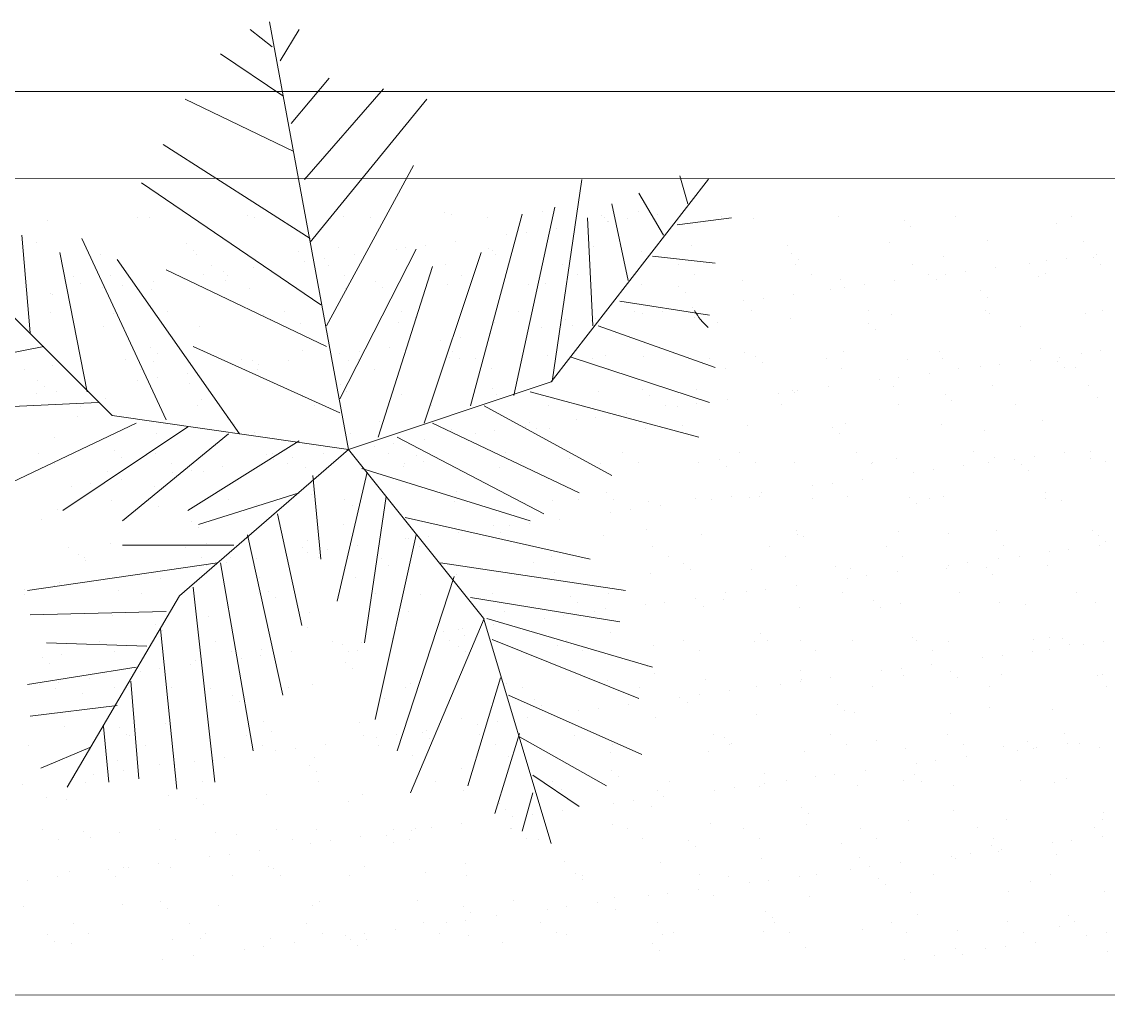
# Model space of a CAD drawing. Header units: millimetres. Extents: x 930 to 6336, y 2219 to 4338.
# Drawn here: x 5068.8 to 5155.7, y 3519.1 to 3597 of the extents above; entities that cross this region are included whole.
import ezdxf

# ---------------------------------------------------------------- set-up
doc = ezdxf.new("R2010")
doc.units = ezdxf.units.MM
doc.layers.add('piante', color=102, linetype='Continuous', lineweight=18)
doc.layers.add('serramenti e scale', color=4, linetype='Continuous', lineweight=18)

msp = doc.modelspace()

# ---------------------------------------------------------------- linework, layer by layer
at = {"layer": 'piante'}
for p, q in [((5094.918, 3562.751), (5088.618, 3596.951)), ((5094.918, 3562.751), (5088.618, 3596.951)), ((5088.807, 3594.935), (5087.068, 3596.328)), ((5089.459, 3593.82), (5090.981, 3596.328)), ((5089.676, 3591.034), (5084.677, 3594.377)), ((5090.328, 3588.805), (5093.372, 3592.427)), ((5091.415, 3584.346), (5097.719, 3591.591)), ((5091.415, 3584.346), (5097.719, 3591.591)), ((5090.546, 3586.575), (5081.852, 3590.755)), ((5091.85, 3579.33), (5101.196, 3590.755)), ((5091.85, 3579.33), (5101.196, 3590.755)), ((5091.85, 3579.609), (5080.113, 3587.132)), ((5091.85, 3579.609), (5080.113, 3587.132)), ((5093.154, 3572.642), (5100.11, 3585.461)), ((5093.154, 3572.642), (5100.11, 3585.461)), ((5092.719, 3574.315), (5078.374, 3584.067)), ((5092.719, 3574.315), (5078.374, 3584.067)), ((5111.118, 3568.151), (5123.718, 3584.351)), ((5111.118, 3568.151), (5123.718, 3584.351)), ((5111.195, 3568.184), (5113.586, 3584.346)), ((5111.195, 3568.184), (5113.586, 3584.346)), ((5121.41, 3584.624), (5122.062, 3582.395)), ((5121.41, 3584.624), (5122.062, 3582.395)), ((5118.15, 3583.231), (5120.106, 3579.887)), ((5118.15, 3583.231), (5120.106, 3579.887)), ((5115.976, 3582.395), (5117.28, 3576.265)), ((5115.976, 3582.395), (5117.28, 3576.265)), ((5078.981, 3581.33), (5078.981, 3581.33)), ((5086.834, 3581.43), (5086.834, 3581.43)), ((5087.368, 3581.275), (5087.368, 3581.275)), ((5091.523, 3581.308), (5091.523, 3581.308)), ((5094.508, 3581.393), (5094.508, 3581.393)), ((5096.711, 3581.292), (5096.711, 3581.292)), ((5102.611, 3581.685), (5102.611, 3581.685)), ((5103.151, 3581.549), (5103.151, 3581.549)), ((5104.674, 3566.234), (5108.804, 3581.56)), ((5104.674, 3566.234), (5108.804, 3581.56)), ((5106.053, 3581.309), (5106.053, 3581.309)), ((5108.151, 3567.07), (5111.412, 3582.117)), ((5108.151, 3567.07), (5111.412, 3582.117)), ((5110.464, 3581.785), (5110.464, 3581.785)), ((5114.02, 3581.281), (5114.455, 3572.642)), ((5114.02, 3581.281), (5114.455, 3572.642)), ((5115.155, 3581.446), (5115.155, 3581.446)), ((5115.395, 3581.326), (5115.395, 3581.326)), ((5118.138, 3581.748), (5118.138, 3581.748)), ((5119.666, 3581.518), (5119.666, 3581.518)), ((5121.193, 3580.723), (5125.54, 3581.281)), ((5121.193, 3580.723), (5125.54, 3581.281)), ((5124.738, 3581.343), (5124.738, 3581.343)), ((5134.08, 3581.36), (5134.08, 3581.36)), ((5143.423, 3581.377), (5143.423, 3581.377)), ((5152.765, 3581.394), (5152.765, 3581.394)), ((5070.879, 3581.038), (5070.879, 3581.038)), ((5078.026, 3581.258), (5078.026, 3581.258)), ((5111.591, 3580.455), (5111.591, 3580.455)), ((5115.666, 3580.991), (5115.666, 3580.991)), ((5115.708, 3580.939), (5115.708, 3580.939)), ((5117.227, 3581.197), (5117.227, 3581.197)), ((5127.337, 3581.181), (5127.337, 3581.181)), ((5139.341, 3581.078), (5139.341, 3581.078)), ((5139.894, 3580.571), (5139.894, 3580.571)), ((5151.522, 3580.812), (5151.522, 3580.812)), ((5068.811, 3579.887), (5069.462, 3572.086)), ((5068.811, 3579.887), (5069.462, 3572.086)), ((5073.592, 3579.609), (5080.33, 3565.119)), ((5073.592, 3579.609), (5080.33, 3565.119)), ((5107.591, 3579.928), (5107.591, 3579.928)), ((5109.152, 3580.134), (5109.152, 3580.134)), ((5069.947, 3579.284), (5069.947, 3579.284)), ((5081.951, 3579.181), (5081.951, 3579.181)), ((5082.504, 3578.675), (5082.504, 3578.675)), ((5094.133, 3578.916), (5094.133, 3578.916)), ((5094.241, 3566.791), (5100.327, 3578.773)), ((5094.241, 3566.791), (5100.327, 3578.773)), ((5098.743, 3578.717), (5098.743, 3578.717)), ((5099.515, 3578.865), (5099.515, 3578.865)), ((5101.077, 3579.071), (5101.077, 3579.071)), ((5103.516, 3579.392), (5103.516, 3579.392)), ((5106.137, 3578.813), (5106.137, 3578.813)), ((5106.418, 3578.68), (5106.418, 3578.68)), ((5114.52, 3578.972), (5114.52, 3578.972)), ((5122.373, 3579.072), (5122.373, 3579.072)), ((5130.047, 3579.036), (5130.047, 3579.036)), ((5138.15, 3579.328), (5138.15, 3579.328)), ((5146.003, 3579.428), (5146.003, 3579.428)), ((5153.677, 3579.391), (5153.677, 3579.391)), ((5076.018, 3565.451), (5063.418, 3578.051)), ((5076.018, 3565.451), (5063.418, 3578.051)), ((5071.853, 3578.494), (5074.027, 3567.349)), ((5071.853, 3578.494), (5074.027, 3567.349)), ((5075.114, 3578.362), (5075.114, 3578.362)), ((5086.199, 3564.005), (5076.418, 3577.937)), ((5086.199, 3564.005), (5076.418, 3577.937)), ((5082.788, 3578.325), (5082.788, 3578.325)), ((5090.891, 3578.617), (5090.891, 3578.617)), ((5091.44, 3577.802), (5091.44, 3577.802)), ((5093.002, 3578.008), (5093.002, 3578.008)), ((5095.44, 3578.329), (5095.44, 3578.329)), ((5100.979, 3564.841), (5105.543, 3578.494)), ((5100.979, 3564.841), (5105.543, 3578.494)), ((5106.69, 3578.306), (5106.69, 3578.306)), ((5118.318, 3578.548), (5118.318, 3578.548)), ((5119.236, 3578.216), (5124.236, 3577.658)), ((5119.236, 3578.216), (5124.236, 3577.658)), ((5130.323, 3578.444), (5130.323, 3578.444)), ((5130.876, 3577.938), (5130.876, 3577.938)), ((5142.504, 3578.179), (5142.504, 3578.179)), ((5150.733, 3577.841), (5150.733, 3577.841)), ((5152.295, 3578.046), (5152.295, 3578.046)), ((5154.508, 3578.076), (5154.508, 3578.076)), ((5154.734, 3578.367), (5154.734, 3578.367)), ((5074.629, 3577.453), (5074.629, 3577.453)), ((5080.33, 3577.101), (5093.154, 3570.971)), ((5080.33, 3577.101), (5093.154, 3570.971)), ((5083.972, 3577.47), (5083.972, 3577.47)), ((5084.926, 3576.945), (5084.926, 3576.945)), ((5087.365, 3577.266), (5087.365, 3577.266)), ((5093.314, 3577.487), (5093.314, 3577.487)), ((5097.284, 3563.726), (5101.631, 3577.379)), ((5097.284, 3563.726), (5101.631, 3577.379)), ((5102.657, 3577.504), (5102.657, 3577.504)), ((5111.999, 3577.521), (5111.999, 3577.521)), ((5121.341, 3577.538), (5121.341, 3577.538)), ((5130.684, 3577.555), (5130.684, 3577.555)), ((5140.026, 3577.572), (5140.026, 3577.572)), ((5144.219, 3576.983), (5144.219, 3576.983)), ((5146.658, 3577.304), (5146.658, 3577.304)), ((5149.369, 3577.589), (5149.369, 3577.589)), ((5155.061, 3577.569), (5155.061, 3577.569)), ((5072.933, 3576.548), (5072.933, 3576.548)), ((5075.894, 3576.648), (5075.894, 3576.648)), ((5079.29, 3576.202), (5079.29, 3576.202)), ((5083.365, 3576.739), (5083.365, 3576.739)), ((5085.114, 3576.283), (5085.114, 3576.283)), ((5085.237, 3576.664), (5085.237, 3576.664)), ((5094.579, 3576.681), (5094.579, 3576.681)), ((5097.119, 3576.18), (5097.119, 3576.18)), ((5103.922, 3576.698), (5103.922, 3576.698)), ((5113.264, 3576.715), (5113.264, 3576.715)), ((5122.606, 3576.732), (5122.606, 3576.732)), ((5126.43, 3576.26), (5126.43, 3576.26)), ((5131.949, 3576.749), (5131.949, 3576.749)), ((5134.283, 3576.36), (5134.283, 3576.36)), ((5138.583, 3576.241), (5138.583, 3576.241)), ((5141.291, 3576.766), (5141.291, 3576.766)), ((5141.957, 3576.323), (5141.957, 3576.323)), ((5142.658, 3576.778), (5142.658, 3576.778)), ((5150.059, 3576.615), (5150.059, 3576.615)), ((5150.634, 3576.783), (5150.634, 3576.783)), ((5071.068, 3575.257), (5071.068, 3575.257)), ((5073.486, 3576.042), (5073.486, 3576.042)), ((5075.289, 3575.676), (5075.289, 3575.676)), ((5076.851, 3575.881), (5076.851, 3575.881)), ((5079.17, 3575.549), (5079.17, 3575.549)), ((5087.023, 3575.649), (5087.023, 3575.649)), ((5094.697, 3575.612), (5094.697, 3575.612)), ((5097.672, 3575.673), (5097.672, 3575.673)), ((5102.8, 3575.904), (5102.8, 3575.904)), ((5109.3, 3575.915), (5109.3, 3575.915)), ((5110.653, 3576.005), (5110.653, 3576.005)), ((5118.327, 3575.968), (5118.327, 3575.968)), ((5121.304, 3575.811), (5121.304, 3575.811)), ((5121.857, 3575.305), (5121.857, 3575.305)), ((5130.508, 3575.178), (5130.508, 3575.178)), ((5133.486, 3575.546), (5133.486, 3575.546)), ((5134.583, 3575.714), (5134.583, 3575.714)), ((5136.144, 3575.92), (5136.144, 3575.92)), ((5145.49, 3575.443), (5145.49, 3575.443)), ((5071.215, 3575.139), (5071.215, 3575.139)), ((5116.628, 3574.593), (5123.801, 3573.479)), ((5116.628, 3574.593), (5123.801, 3573.479)), ((5126.507, 3574.651), (5126.507, 3574.651)), ((5128.069, 3574.857), (5128.069, 3574.857)), ((5146.043, 3574.936), (5146.043, 3574.936)), ((5071.106, 3573.729), (5071.106, 3573.729)), ((5076.096, 3573.65), (5076.096, 3573.65)), ((5080.449, 3573.746), (5080.449, 3573.746)), ((5088.1, 3573.547), (5088.1, 3573.547)), ((5089.791, 3573.763), (5089.791, 3573.763)), ((5099.134, 3573.78), (5099.134, 3573.78)), ((5108.476, 3573.797), (5108.476, 3573.797)), ((5117.818, 3573.814), (5117.818, 3573.814)), ((5118.432, 3573.588), (5118.432, 3573.588)), ((5119.993, 3573.794), (5119.993, 3573.794)), ((5122.432, 3574.115), (5122.432, 3574.115)), ((5127.161, 3573.831), (5127.161, 3573.831)), ((5136.503, 3573.848), (5136.503, 3573.848)), ((5138.339, 3573.547), (5138.339, 3573.547)), ((5145.846, 3573.865), (5145.846, 3573.865)), ((5146.192, 3573.647), (5146.192, 3573.647)), ((5153.866, 3573.61), (5153.866, 3573.61)), ((5155.188, 3573.882), (5155.188, 3573.882)), ((5075.303, 3572.581), (5075.303, 3572.581)), ((5088.653, 3573.04), (5088.653, 3573.04)), ((5091.08, 3572.837), (5091.08, 3572.837)), ((5098.932, 3572.937), (5098.932, 3572.937)), ((5100.282, 3573.282), (5100.282, 3573.282)), ((5106.607, 3572.9), (5106.607, 3572.9)), ((5111.918, 3572.731), (5111.918, 3572.731)), ((5112.286, 3573.178), (5112.286, 3573.178)), ((5112.839, 3572.672), (5112.839, 3572.672)), ((5114.357, 3573.052), (5114.357, 3573.052)), ((5114.709, 3573.192), (5114.709, 3573.192)), ((5114.889, 3572.642), (5124.236, 3569.299)), ((5114.889, 3572.642), (5124.236, 3569.299)), ((5122.562, 3573.292), (5122.562, 3573.292)), ((5124.467, 3572.913), (5124.467, 3572.913)), ((5130.236, 3573.255), (5130.236, 3573.255)), ((5136.472, 3572.81), (5136.472, 3572.81)), ((5082.977, 3572.545), (5082.977, 3572.545)), ((5106.282, 3571.989), (5106.282, 3571.989)), ((5110.357, 3572.525), (5110.357, 3572.525)), ((5137.025, 3572.303), (5137.025, 3572.303)), ((5148.653, 3572.545), (5148.653, 3572.545)), ((5070.549, 3570.971), (5061.855, 3569.299)), ((5070.549, 3570.971), (5061.855, 3569.299)), ((5079.082, 3570.914), (5079.082, 3570.914)), ((5082.504, 3570.971), (5094.241, 3565.676)), ((5082.504, 3570.971), (5094.241, 3565.676)), ((5098.206, 3570.925), (5098.206, 3570.925)), ((5102.281, 3571.462), (5102.281, 3571.462)), ((5103.843, 3571.667), (5103.843, 3571.667)), ((5150.248, 3570.834), (5150.248, 3570.834)), ((5079.635, 3570.407), (5079.635, 3570.407)), ((5091.263, 3570.649), (5091.263, 3570.649)), ((5094.206, 3570.399), (5094.206, 3570.399)), ((5095.737, 3569.975), (5095.737, 3569.975)), ((5095.768, 3570.604), (5095.768, 3570.604)), ((5102.989, 3570.124), (5102.989, 3570.124)), ((5103.268, 3570.545), (5103.268, 3570.545)), ((5103.821, 3570.039), (5103.821, 3570.039)), ((5105.079, 3569.992), (5105.079, 3569.992)), ((5110.842, 3570.224), (5110.842, 3570.224)), ((5112.716, 3570.135), (5123.801, 3566.512)), ((5112.716, 3570.135), (5123.801, 3566.512)), ((5114.422, 3570.009), (5114.422, 3570.009)), ((5115.449, 3570.28), (5115.449, 3570.28)), ((5118.516, 3570.187), (5118.516, 3570.187)), ((5123.764, 3570.026), (5123.764, 3570.026)), ((5126.619, 3570.479), (5126.619, 3570.479)), ((5127.453, 3570.177), (5127.453, 3570.177)), ((5133.107, 3570.043), (5133.107, 3570.043)), ((5134.471, 3570.579), (5134.471, 3570.579)), ((5142.146, 3570.543), (5142.146, 3570.543)), ((5142.449, 3570.06), (5142.449, 3570.06)), ((5151.792, 3570.077), (5151.792, 3570.077)), ((5153.499, 3570.437), (5153.499, 3570.437)), ((5155.061, 3570.643), (5155.061, 3570.643)), ((5068.975, 3569.118), (5068.975, 3569.118)), ((5071.257, 3569.477), (5071.257, 3569.477)), ((5077.052, 3569.941), (5077.052, 3569.941)), ((5078.317, 3569.135), (5078.317, 3569.135)), ((5079.359, 3569.769), (5079.359, 3569.769)), ((5086.131, 3569.336), (5086.131, 3569.336)), ((5086.395, 3569.958), (5086.395, 3569.958)), ((5087.212, 3569.869), (5087.212, 3569.869)), ((5087.66, 3569.152), (5087.66, 3569.152)), ((5087.692, 3569.541), (5087.692, 3569.541)), ((5090.131, 3569.862), (5090.131, 3569.862)), ((5094.886, 3569.832), (5094.886, 3569.832)), ((5097.002, 3569.169), (5097.002, 3569.169)), ((5106.345, 3569.186), (5106.345, 3569.186)), ((5115.687, 3569.203), (5115.687, 3569.203)), ((5125.029, 3569.22), (5125.029, 3569.22)), ((5128.006, 3569.67), (5128.006, 3569.67)), ((5134.372, 3569.237), (5134.372, 3569.237)), ((5139.635, 3569.912), (5139.635, 3569.912)), ((5143.714, 3569.254), (5143.714, 3569.254)), ((5145.424, 3569.374), (5145.424, 3569.374)), ((5146.985, 3569.58), (5146.985, 3569.58)), ((5149.424, 3569.901), (5149.424, 3569.901)), ((5151.639, 3569.809), (5151.639, 3569.809)), ((5152.192, 3569.302), (5152.192, 3569.302)), ((5153.057, 3569.271), (5153.057, 3569.271)), ((5070.064, 3568.281), (5070.064, 3568.281)), ((5078.055, 3568.273), (5078.055, 3568.273)), ((5079.617, 3568.478), (5079.617, 3568.478)), ((5082.056, 3568.799), (5082.056, 3568.799)), ((5137.349, 3568.311), (5137.349, 3568.311)), ((5138.91, 3568.517), (5138.91, 3568.517)), ((5141.349, 3568.838), (5141.349, 3568.838)), ((5070.617, 3567.774), (5070.617, 3567.774)), ((5071.542, 3567.415), (5071.542, 3567.415)), ((5073.981, 3567.736), (5073.981, 3567.736)), ((5082.245, 3568.015), (5082.245, 3568.015)), ((5094.249, 3567.912), (5094.249, 3567.912)), ((5094.802, 3567.406), (5094.802, 3567.406)), ((5094.918, 3562.751), (5111.118, 3568.151)), ((5094.918, 3562.751), (5111.118, 3568.151)), ((5106.431, 3567.647), (5106.431, 3567.647)), ((5114.898, 3567.411), (5114.898, 3567.411)), ((5118.435, 3567.544), (5118.435, 3567.544)), ((5122.751, 3567.511), (5122.751, 3567.511)), ((5130.425, 3567.475), (5130.425, 3567.475)), ((5130.835, 3567.454), (5130.835, 3567.454)), ((5133.274, 3567.775), (5133.274, 3567.775)), ((5138.528, 3567.767), (5138.528, 3567.767)), ((5146.381, 3567.867), (5146.381, 3567.867)), ((5154.055, 3567.83), (5154.055, 3567.83)), ((5074.896, 3566.512), (5063.594, 3565.955)), ((5074.896, 3566.512), (5063.594, 3565.955)), ((5069.98, 3567.209), (5069.98, 3567.209)), ((5075.492, 3566.801), (5075.492, 3566.801)), ((5083.166, 3566.764), (5083.166, 3566.764)), ((5091.269, 3567.056), (5091.269, 3567.056)), ((5099.121, 3567.156), (5099.121, 3567.156)), ((5106.796, 3567.119), (5106.796, 3567.119)), ((5109.456, 3567.349), (5122.931, 3563.726)), ((5109.456, 3567.349), (5122.931, 3563.726)), ((5118.988, 3567.037), (5118.988, 3567.037)), ((5125.198, 3566.712), (5125.198, 3566.712)), ((5129.273, 3567.248), (5129.273, 3567.248)), ((5130.616, 3567.279), (5130.616, 3567.279)), ((5142.621, 3567.176), (5142.621, 3567.176)), ((5143.173, 3566.669), (5143.173, 3566.669)), ((5154.802, 3566.91), (5154.802, 3566.91)), ((5073.529, 3566.217), (5073.529, 3566.217)), ((5082.872, 3566.234), (5082.872, 3566.234)), ((5092.214, 3566.251), (5092.214, 3566.251)), ((5101.556, 3566.268), (5101.556, 3566.268)), ((5105.76, 3566.234), (5115.976, 3560.661)), ((5105.76, 3566.234), (5115.976, 3560.661)), ((5110.899, 3566.285), (5110.899, 3566.285)), ((5117.123, 3565.648), (5117.123, 3565.648)), ((5120.241, 3566.302), (5120.241, 3566.302)), ((5121.198, 3566.185), (5121.198, 3566.185)), ((5122.759, 3566.39), (5122.759, 3566.39)), ((5129.584, 3566.319), (5129.584, 3566.319)), ((5138.926, 3566.336), (5138.926, 3566.336)), ((5148.269, 3566.353), (5148.269, 3566.353)), ((5077.939, 3564.841), (5066.202, 3559.268)), ((5077.939, 3564.841), (5066.202, 3559.268)), ((5073.226, 3565.382), (5073.226, 3565.382)), ((5094.918, 3562.751), (5076.018, 3565.451)), ((5094.918, 3562.751), (5076.018, 3565.451)), ((5085.231, 3565.279), (5085.231, 3565.279)), ((5085.784, 3564.773), (5085.784, 3564.773)), ((5097.412, 3565.014), (5097.412, 3565.014)), ((5101.631, 3564.841), (5113.368, 3559.268)), ((5101.631, 3564.841), (5113.368, 3559.268)), ((5109.416, 3564.911), (5109.416, 3564.911)), ((5113.123, 3565.122), (5113.123, 3565.122)), ((5114.684, 3565.327), (5114.684, 3565.327)), ((5134.66, 3564.799), (5134.66, 3564.799)), ((5142.335, 3564.762), (5142.335, 3564.762)), ((5150.437, 3565.054), (5150.437, 3565.054)), ((5082.069, 3564.562), (5072.071, 3557.874)), ((5082.069, 3564.562), (5072.071, 3557.874)), ((5085.329, 3564.005), (5076.852, 3557.038)), ((5085.329, 3564.005), (5076.852, 3557.038)), ((5079.548, 3563.988), (5079.548, 3563.988)), ((5087.401, 3564.088), (5087.401, 3564.088)), ((5095.075, 3564.052), (5095.075, 3564.052)), ((5103.178, 3564.343), (5103.178, 3564.343)), ((5105.047, 3564.059), (5105.047, 3564.059)), ((5106.609, 3564.264), (5106.609, 3564.264)), ((5109.048, 3564.585), (5109.048, 3564.585)), ((5109.969, 3564.404), (5109.969, 3564.404)), ((5111.031, 3564.444), (5111.031, 3564.444)), ((5118.705, 3564.407), (5118.705, 3564.407)), ((5121.598, 3564.646), (5121.598, 3564.646)), ((5126.808, 3564.699), (5126.808, 3564.699)), ((5133.602, 3564.543), (5133.602, 3564.543)), ((5134.155, 3564.036), (5134.155, 3564.036)), ((5145.783, 3564.277), (5145.783, 3564.277)), ((5071.446, 3563.696), (5071.446, 3563.696)), ((5090.981, 3563.447), (5082.069, 3557.874)), ((5090.981, 3563.447), (5082.069, 3557.874)), ((5098.534, 3563.201), (5098.534, 3563.201)), ((5098.805, 3563.726), (5110.542, 3557.596)), ((5098.805, 3563.726), (5110.542, 3557.596)), ((5100.972, 3563.522), (5100.972, 3563.522)), ((5070.133, 3562.412), (5070.133, 3562.412)), ((5076.212, 3562.646), (5076.212, 3562.646)), ((5079.475, 3562.429), (5079.475, 3562.429)), ((5094.918, 3562.751), (5081.418, 3551.051)), ((5094.918, 3562.751), (5081.418, 3551.051)), ((5088.394, 3562.381), (5088.394, 3562.381)), ((5088.817, 3562.446), (5088.817, 3562.446)), ((5092.897, 3562.459), (5092.897, 3562.459)), ((5094.918, 3562.751), (5105.718, 3549.251)), ((5094.918, 3562.751), (5105.718, 3549.251)), ((5096.972, 3562.995), (5096.972, 3562.995)), ((5098.16, 3562.463), (5098.16, 3562.463)), ((5100.398, 3562.278), (5100.398, 3562.278)), ((5107.502, 3562.48), (5107.502, 3562.48)), ((5116.845, 3562.497), (5116.845, 3562.497)), ((5126.187, 3562.514), (5126.187, 3562.514)), ((5135.53, 3562.531), (5135.53, 3562.531)), ((5144.872, 3562.548), (5144.872, 3562.548)), ((5149.751, 3562.177), (5149.751, 3562.177)), ((5152.19, 3562.498), (5152.19, 3562.498)), ((5154.214, 3562.565), (5154.214, 3562.565)), ((5071.398, 3561.606), (5071.398, 3561.606)), ((5076.765, 3562.14), (5076.765, 3562.14)), ((5080.74, 3561.623), (5080.74, 3561.623)), ((5084.822, 3561.396), (5084.822, 3561.396)), ((5088.897, 3561.932), (5088.897, 3561.932)), ((5090.083, 3561.64), (5090.083, 3561.64)), ((5090.458, 3562.138), (5090.458, 3562.138)), ((5099.31, 3561.376), (5099.31, 3561.376)), ((5099.425, 3561.657), (5099.425, 3561.657)), ((5100.951, 3561.771), (5100.951, 3561.771)), ((5106.985, 3561.339), (5106.985, 3561.339)), ((5108.767, 3561.674), (5108.767, 3561.674)), ((5112.579, 3562.013), (5112.579, 3562.013)), ((5115.087, 3561.631), (5115.087, 3561.631)), ((5118.11, 3561.691), (5118.11, 3561.691)), ((5122.94, 3561.731), (5122.94, 3561.731)), ((5124.584, 3561.91), (5124.584, 3561.91)), ((5125.137, 3561.403), (5125.137, 3561.403)), ((5127.452, 3561.708), (5127.452, 3561.708)), ((5130.614, 3561.694), (5130.614, 3561.694)), ((5136.765, 3561.644), (5136.765, 3561.644)), ((5136.795, 3561.725), (5136.795, 3561.725)), ((5138.717, 3561.986), (5138.717, 3561.986)), ((5144.115, 3561.435), (5144.115, 3561.435)), ((5146.137, 3561.742), (5146.137, 3561.742)), ((5146.57, 3562.086), (5146.57, 3562.086)), ((5148.19, 3561.971), (5148.19, 3561.971)), ((5148.769, 3561.541), (5148.769, 3561.541)), ((5154.244, 3562.049), (5154.244, 3562.049)), ((5155.48, 3561.759), (5155.48, 3561.759)), ((5075.681, 3561.02), (5075.681, 3561.02)), ((5080.821, 3560.869), (5080.821, 3560.869)), ((5082.383, 3561.075), (5082.383, 3561.075)), ((5083.355, 3560.984), (5083.355, 3560.984)), ((5091.458, 3561.276), (5091.458, 3561.276)), ((5092.067, 3560.661), (5092.719, 3553.973)), ((5092.067, 3560.661), (5092.719, 3553.973)), ((5096.414, 3560.939), (5094.024, 3550.63)), ((5096.414, 3560.939), (5094.024, 3550.63)), ((5095.98, 3561.218), (5109.456, 3557.038)), ((5095.98, 3561.218), (5109.456, 3557.038)), ((5140.115, 3560.908), (5140.115, 3560.908)), ((5141.676, 3561.113), (5141.676, 3561.113)), ((5149.322, 3561.035), (5149.322, 3561.035)), ((5072.746, 3559.806), (5072.746, 3559.806)), ((5074.308, 3560.012), (5074.308, 3560.012)), ((5076.746, 3560.333), (5076.746, 3560.333)), ((5079.375, 3559.748), (5079.375, 3559.748)), ((5091.38, 3559.645), (5091.38, 3559.645)), ((5132.039, 3559.845), (5132.039, 3559.845)), ((5133.601, 3560.05), (5133.601, 3560.05)), ((5136.04, 3560.371), (5136.04, 3560.371)), ((5075.952, 3558.705), (5075.952, 3558.705)), ((5090.981, 3559.268), (5082.938, 3556.76)), ((5090.981, 3559.268), (5082.938, 3556.76)), ((5085.294, 3558.721), (5085.294, 3558.721)), ((5091.933, 3559.138), (5091.933, 3559.138)), ((5094.637, 3558.738), (5094.637, 3558.738)), ((5097.936, 3558.989), (5096.197, 3547.286)), ((5097.936, 3558.989), (5096.197, 3547.286)), ((5103.561, 3559.38), (5103.561, 3559.38)), ((5103.979, 3558.755), (5103.979, 3558.755)), ((5113.322, 3558.772), (5113.322, 3558.772)), ((5115.565, 3559.277), (5115.565, 3559.277)), ((5116.118, 3558.77), (5116.118, 3558.77)), ((5122.664, 3558.789), (5122.664, 3558.789)), ((5123.964, 3558.782), (5123.964, 3558.782)), ((5125.525, 3558.987), (5125.525, 3558.987)), ((5126.997, 3558.918), (5126.997, 3558.918)), ((5127.747, 3559.011), (5127.747, 3559.011)), ((5127.964, 3559.308), (5127.964, 3559.308)), ((5132.007, 3558.806), (5132.007, 3558.806)), ((5134.849, 3559.018), (5134.849, 3559.018)), ((5139.751, 3558.908), (5139.751, 3558.908)), ((5141.349, 3558.823), (5141.349, 3558.823)), ((5142.524, 3558.982), (5142.524, 3558.982)), ((5150.626, 3559.274), (5150.626, 3559.274)), ((5150.691, 3558.84), (5150.691, 3558.84)), ((5071.635, 3557.916), (5071.635, 3557.916)), ((5079.737, 3558.208), (5079.737, 3558.208)), ((5087.59, 3558.308), (5087.59, 3558.308)), ((5095.264, 3558.271), (5095.264, 3558.271)), ((5103.367, 3558.563), (5103.367, 3558.563)), ((5111.22, 3558.663), (5111.22, 3558.663)), ((5117.45, 3557.924), (5117.45, 3557.924)), ((5118.894, 3558.626), (5118.894, 3558.626)), ((5119.889, 3558.245), (5119.889, 3558.245)), ((5140.304, 3558.401), (5140.304, 3558.401)), ((5151.932, 3558.643), (5151.932, 3558.643)), ((5070.357, 3557.115), (5070.357, 3557.115)), ((5082.361, 3557.012), (5082.361, 3557.012)), ((5089.242, 3557.596), (5091.198, 3548.679)), ((5089.242, 3557.596), (5091.198, 3548.679)), ((5099.457, 3557.317), (5114.237, 3553.973)), ((5099.457, 3557.317), (5114.237, 3553.973)), ((5111.814, 3557.182), (5111.814, 3557.182)), ((5115.889, 3557.718), (5115.889, 3557.718)), ((5082.914, 3556.505), (5082.914, 3556.505)), ((5094.543, 3556.747), (5094.543, 3556.747)), ((5103.738, 3556.119), (5103.738, 3556.119)), ((5106.547, 3556.644), (5106.547, 3556.644)), ((5107.1, 3556.137), (5107.1, 3556.137)), ((5107.813, 3556.655), (5107.813, 3556.655)), ((5109.375, 3556.861), (5109.375, 3556.861)), ((5118.728, 3556.378), (5118.728, 3556.378)), ((5130.733, 3556.275), (5130.733, 3556.275)), ((5138.906, 3556.206), (5138.906, 3556.206)), ((5146.759, 3556.306), (5146.759, 3556.306)), ((5154.433, 3556.269), (5154.433, 3556.269)), ((5075.87, 3555.24), (5075.87, 3555.24)), ((5083.544, 3555.203), (5083.544, 3555.203)), ((5086.851, 3555.924), (5089.676, 3543.106)), ((5086.851, 3555.924), (5089.676, 3543.106)), ((5091.647, 3555.495), (5091.647, 3555.495)), ((5100.327, 3555.924), (5097.066, 3541.156)), ((5100.327, 3555.924), (5097.066, 3541.156)), ((5099.499, 3555.595), (5099.499, 3555.595)), ((5099.738, 3555.592), (5099.738, 3555.592)), ((5101.299, 3555.798), (5101.299, 3555.798)), ((5107.174, 3555.558), (5107.174, 3555.558)), ((5115.276, 3555.85), (5115.276, 3555.85)), ((5123.129, 3555.951), (5123.129, 3555.951)), ((5130.803, 3555.914), (5130.803, 3555.914)), ((5131.286, 3555.768), (5131.286, 3555.768)), ((5142.914, 3556.01), (5142.914, 3556.01)), ((5154.918, 3555.907), (5154.918, 3555.907)), ((5155.471, 3555.4), (5155.471, 3555.4)), ((5072.556, 3554.9), (5072.556, 3554.9)), ((5073.343, 3554.379), (5073.343, 3554.379)), ((5085.764, 3555.088), (5076.852, 3555.088)), ((5085.764, 3555.088), (5076.852, 3555.088)), ((5081.898, 3554.917), (5081.898, 3554.917)), ((5091.24, 3554.934), (5091.24, 3554.934)), ((5091.663, 3554.529), (5091.663, 3554.529)), ((5093.224, 3554.735), (5093.224, 3554.735)), ((5095.663, 3555.056), (5095.663, 3555.056)), ((5100.583, 3554.95), (5100.583, 3554.95)), ((5109.925, 3554.967), (5109.925, 3554.967)), ((5119.268, 3554.984), (5119.268, 3554.984)), ((5128.61, 3555.001), (5128.61, 3555.001)), ((5137.952, 3555.018), (5137.952, 3555.018)), ((5147.295, 3555.035), (5147.295, 3555.035)), ((5150.956, 3554.568), (5150.956, 3554.568)), ((5152.517, 3554.773), (5152.517, 3554.773)), ((5154.956, 3555.094), (5154.956, 3555.094)), ((5084.46, 3553.694), (5069.245, 3551.465)), ((5084.46, 3553.694), (5069.245, 3551.465)), ((5073.821, 3554.094), (5073.821, 3554.094)), ((5073.896, 3553.872), (5073.896, 3553.872)), ((5083.163, 3554.111), (5083.163, 3554.111)), ((5083.587, 3553.466), (5083.587, 3553.466)), ((5084.677, 3553.694), (5087.286, 3538.648)), ((5084.677, 3553.694), (5087.286, 3538.648)), ((5085.149, 3553.671), (5085.149, 3553.671)), ((5085.524, 3554.114), (5085.524, 3554.114)), ((5087.588, 3553.993), (5087.588, 3553.993)), ((5092.505, 3554.128), (5092.505, 3554.128)), ((5097.529, 3554.011), (5097.529, 3554.011)), ((5098.082, 3553.504), (5098.082, 3553.504)), ((5101.848, 3554.145), (5101.848, 3554.145)), ((5102.283, 3553.694), (5117.063, 3551.465)), ((5102.283, 3553.694), (5117.063, 3551.465)), ((5109.71, 3553.745), (5109.71, 3553.745)), ((5111.19, 3554.162), (5111.19, 3554.162)), ((5120.533, 3554.178), (5120.533, 3554.178)), ((5121.714, 3553.642), (5121.714, 3553.642)), ((5129.875, 3554.195), (5129.875, 3554.195)), ((5139.218, 3554.212), (5139.218, 3554.212)), ((5142.881, 3553.505), (5142.881, 3553.505)), ((5144.442, 3553.71), (5144.442, 3553.71)), ((5146.881, 3554.031), (5146.881, 3554.031)), ((5148.56, 3554.229), (5148.56, 3554.229)), ((5150.815, 3553.493), (5150.815, 3553.493)), ((5077.074, 3552.608), (5077.074, 3552.608)), ((5079.512, 3552.929), (5079.512, 3552.929)), ((5103.556, 3552.782), (5103.556, 3552.782)), ((5111.409, 3552.883), (5111.409, 3552.883)), ((5119.083, 3552.846), (5119.083, 3552.846)), ((5122.267, 3553.135), (5122.267, 3553.135)), ((5127.186, 3553.138), (5127.186, 3553.138)), ((5133.896, 3553.377), (5133.896, 3553.377)), ((5135.038, 3553.238), (5135.038, 3553.238)), ((5136.367, 3552.647), (5136.367, 3552.647)), ((5138.806, 3552.968), (5138.806, 3552.968)), ((5142.713, 3553.201), (5142.713, 3553.201)), ((5145.9, 3553.274), (5145.9, 3553.274)), ((5146.453, 3552.767), (5146.453, 3552.767)), ((5071.437, 3551.866), (5071.437, 3551.866)), ((5071.824, 3552.135), (5071.824, 3552.135)), ((5075.512, 3552.403), (5075.512, 3552.403)), ((5079.926, 3552.427), (5079.926, 3552.427)), ((5082.504, 3551.744), (5084.243, 3536.14)), ((5082.504, 3551.744), (5084.243, 3536.14)), ((5087.779, 3552.527), (5087.779, 3552.527)), ((5095.453, 3552.491), (5095.453, 3552.491)), ((5103.369, 3552.58), (5098.805, 3538.648)), ((5103.369, 3552.58), (5098.805, 3538.648)), ((5130.73, 3551.905), (5130.73, 3551.905)), ((5134.805, 3552.441), (5134.805, 3552.441)), ((5068.998, 3551.545), (5068.998, 3551.545)), ((5069.032, 3551.175), (5069.032, 3551.175)), ((5081.418, 3551.051), (5072.418, 3535.751)), ((5081.418, 3551.051), (5072.418, 3535.751)), ((5076.506, 3551.481), (5076.506, 3551.481)), ((5078.375, 3551.192), (5078.375, 3551.192)), ((5087.717, 3551.209), (5087.717, 3551.209)), ((5088.51, 3551.377), (5088.51, 3551.377)), ((5089.063, 3550.871), (5089.063, 3550.871)), ((5097.06, 3551.226), (5097.06, 3551.226)), ((5100.692, 3551.112), (5100.692, 3551.112)), ((5104.674, 3550.908), (5116.628, 3548.957)), ((5104.674, 3550.908), (5116.628, 3548.957)), ((5106.402, 3551.243), (5106.402, 3551.243)), ((5112.696, 3551.009), (5112.696, 3551.009)), ((5115.745, 3551.26), (5115.745, 3551.26)), ((5125.087, 3551.277), (5125.087, 3551.277)), ((5126.73, 3551.378), (5126.73, 3551.378)), ((5128.291, 3551.584), (5128.291, 3551.584)), ((5134.429, 3551.294), (5134.429, 3551.294)), ((5143.772, 3551.311), (5143.772, 3551.311)), ((5153.114, 3551.328), (5153.114, 3551.328)), ((5113.249, 3550.502), (5113.249, 3550.502)), ((5115.465, 3550.07), (5115.465, 3550.07)), ((5118.655, 3550.315), (5118.655, 3550.315)), ((5120.216, 3550.521), (5120.216, 3550.521)), ((5122.655, 3550.842), (5122.655, 3550.842)), ((5123.318, 3550.17), (5123.318, 3550.17)), ((5124.877, 3550.744), (5124.877, 3550.744)), ((5130.992, 3550.133), (5130.992, 3550.133)), ((5136.882, 3550.641), (5136.882, 3550.641)), ((5137.434, 3550.134), (5137.434, 3550.134)), ((5139.095, 3550.425), (5139.095, 3550.425)), ((5146.948, 3550.525), (5146.948, 3550.525)), ((5149.063, 3550.375), (5149.063, 3550.375)), ((5154.622, 3550.489), (5154.622, 3550.489)), ((5080.33, 3549.793), (5069.462, 3549.515)), ((5080.33, 3549.793), (5069.462, 3549.515)), ((5076.059, 3549.46), (5076.059, 3549.46)), ((5083.733, 3549.423), (5083.733, 3549.423)), ((5091.836, 3549.715), (5091.836, 3549.715)), ((5099.688, 3549.815), (5099.688, 3549.815)), ((5105.76, 3549.236), (5099.892, 3535.304)), ((5105.76, 3549.236), (5099.892, 3535.304)), ((5105.718, 3549.251), (5111.118, 3531.251)), ((5105.718, 3549.251), (5111.118, 3531.251)), ((5105.978, 3549.236), (5119.236, 3545.335)), ((5105.978, 3549.236), (5119.236, 3545.335)), ((5107.363, 3549.778), (5107.363, 3549.778)), ((5110.579, 3549.252), (5110.579, 3549.252)), ((5112.141, 3549.458), (5112.141, 3549.458)), ((5114.58, 3549.779), (5114.58, 3549.779)), ((5079.492, 3548.744), (5079.492, 3548.744)), ((5079.896, 3548.4), (5081.199, 3535.582)), ((5079.896, 3548.4), (5081.199, 3535.582)), ((5091.673, 3548.479), (5091.673, 3548.479)), ((5103.678, 3548.376), (5103.678, 3548.376)), ((5104.065, 3548.394), (5104.065, 3548.394)), ((5106.504, 3548.716), (5106.504, 3548.716)), ((5074.978, 3547.387), (5074.978, 3547.387)), ((5080.045, 3548.238), (5080.045, 3548.238)), ((5084.321, 3547.404), (5084.321, 3547.404)), ((5093.663, 3547.421), (5093.663, 3547.421)), ((5098.429, 3547.652), (5098.429, 3547.652)), ((5102.504, 3548.189), (5102.504, 3548.189)), ((5103.006, 3547.438), (5103.006, 3547.438)), ((5104.23, 3547.869), (5104.23, 3547.869)), ((5106.413, 3547.564), (5118.15, 3542.827)), ((5106.413, 3547.564), (5118.15, 3542.827)), ((5112.348, 3547.455), (5112.348, 3547.455)), ((5115.859, 3548.111), (5115.859, 3548.111)), ((5121.691, 3547.472), (5121.691, 3547.472)), ((5127.863, 3548.008), (5127.863, 3548.008)), ((5128.416, 3547.501), (5128.416, 3547.501)), ((5131.033, 3547.489), (5131.033, 3547.489)), ((5135.227, 3547.457), (5135.227, 3547.457)), ((5140.044, 3547.742), (5140.044, 3547.742)), ((5140.375, 3547.506), (5140.375, 3547.506)), ((5142.902, 3547.421), (5142.902, 3547.421)), ((5149.718, 3547.523), (5149.718, 3547.523)), ((5151.004, 3547.713), (5151.004, 3547.713)), ((5152.049, 3547.639), (5152.049, 3547.639)), ((5078.809, 3547.007), (5070.767, 3547.286)), ((5078.809, 3547.007), (5070.767, 3547.286)), ((5076.243, 3546.581), (5076.243, 3546.581)), ((5080.115, 3546.647), (5080.115, 3546.647)), ((5085.586, 3546.598), (5085.586, 3546.598)), ((5087.968, 3546.747), (5087.968, 3546.747)), ((5090.354, 3546.589), (5090.354, 3546.589)), ((5094.429, 3547.126), (5094.429, 3547.126)), ((5094.928, 3546.615), (5094.928, 3546.615)), ((5095.642, 3546.71), (5095.642, 3546.71)), ((5095.99, 3547.331), (5095.99, 3547.331)), ((5103.745, 3547.002), (5103.745, 3547.002)), ((5104.271, 3546.632), (5104.271, 3546.632)), ((5111.598, 3547.102), (5111.598, 3547.102)), ((5113.613, 3546.649), (5113.613, 3546.649)), ((5119.272, 3547.065), (5119.272, 3547.065)), ((5122.956, 3546.666), (5122.956, 3546.666)), ((5127.375, 3547.357), (5127.375, 3547.357)), ((5132.298, 3546.683), (5132.298, 3546.683)), ((5141.64, 3546.7), (5141.64, 3546.7)), ((5149.647, 3546.628), (5149.647, 3546.628)), ((5150.983, 3546.717), (5150.983, 3546.717)), ((5152.602, 3547.133), (5152.602, 3547.133)), ((5153.722, 3547.164), (5153.722, 3547.164)), ((5155.283, 3547.37), (5155.283, 3547.37)), ((5070.473, 3546.111), (5070.473, 3546.111)), ((5072.013, 3546.355), (5072.013, 3546.355)), ((5082.655, 3545.846), (5082.655, 3545.846)), ((5086.353, 3546.063), (5086.353, 3546.063)), ((5087.915, 3546.268), (5087.915, 3546.268)), ((5094.659, 3545.743), (5094.659, 3545.743)), ((5145.647, 3546.101), (5145.647, 3546.101)), ((5147.208, 3546.307), (5147.208, 3546.307)), ((5077.939, 3545.335), (5069.245, 3543.942)), ((5077.939, 3545.335), (5069.245, 3543.942)), ((5071.026, 3545.605), (5071.026, 3545.605)), ((5078.278, 3544.999), (5078.278, 3544.999)), ((5079.84, 3545.205), (5079.84, 3545.205)), ((5082.278, 3545.526), (5082.278, 3545.526)), ((5095.212, 3545.236), (5095.212, 3545.236)), ((5106.84, 3545.478), (5106.84, 3545.478)), ((5118.845, 3545.375), (5118.845, 3545.375)), ((5119.398, 3544.868), (5119.398, 3544.868)), ((5131.026, 3545.109), (5131.026, 3545.109)), ((5137.571, 3545.038), (5137.571, 3545.038)), ((5139.133, 3545.244), (5139.133, 3545.244)), ((5141.572, 3545.565), (5141.572, 3545.565)), ((5143.03, 3545.006), (5143.03, 3545.006)), ((5070.203, 3543.936), (5070.203, 3543.936)), ((5071.764, 3544.142), (5071.764, 3544.142)), ((5074.203, 3544.463), (5074.203, 3544.463)), ((5077.505, 3544.22), (5078.157, 3536.419)), ((5077.505, 3544.22), (5078.157, 3536.419)), ((5092.025, 3543.934), (5092.025, 3543.934)), ((5099.877, 3544.034), (5099.877, 3544.034)), ((5107.065, 3544.499), (5104.457, 3535.861)), ((5107.065, 3544.499), (5104.457, 3535.861)), ((5107.552, 3543.998), (5107.552, 3543.998)), ((5115.654, 3544.289), (5115.654, 3544.289)), ((5123.507, 3544.39), (5123.507, 3544.39)), ((5129.496, 3543.975), (5129.496, 3543.975)), ((5131.057, 3544.181), (5131.057, 3544.181)), ((5131.181, 3544.353), (5131.181, 3544.353)), ((5133.496, 3544.502), (5133.496, 3544.502)), ((5139.284, 3544.645), (5139.284, 3544.645)), ((5143.583, 3544.5), (5143.583, 3544.5)), ((5147.137, 3544.745), (5147.137, 3544.745)), ((5154.811, 3544.708), (5154.811, 3544.708)), ((5155.212, 3544.741), (5155.212, 3544.741)), ((5071.455, 3543.663), (5071.455, 3543.663)), ((5073.636, 3543.213), (5073.636, 3543.213)), ((5076.248, 3543.679), (5076.248, 3543.679)), ((5080.798, 3543.68), (5080.798, 3543.68)), ((5083.922, 3543.642), (5083.922, 3543.642)), ((5085.641, 3543.11), (5085.641, 3543.11)), ((5090.14, 3543.697), (5090.14, 3543.697)), ((5099.483, 3543.714), (5099.483, 3543.714)), ((5107.717, 3543.106), (5118.367, 3538.369)), ((5107.717, 3543.106), (5118.367, 3538.369)), ((5108.825, 3543.731), (5108.825, 3543.731)), ((5118.167, 3543.748), (5118.167, 3543.748)), ((5122.982, 3543.117), (5122.982, 3543.117)), ((5125.421, 3543.439), (5125.421, 3543.439)), ((5127.51, 3543.765), (5127.51, 3543.765)), ((5136.852, 3543.782), (5136.852, 3543.782)), ((5146.195, 3543.799), (5146.195, 3543.799)), ((5155.537, 3543.816), (5155.537, 3543.816)), ((5076.418, 3542.27), (5069.462, 3541.434)), ((5076.418, 3542.27), (5069.462, 3541.434)), ((5086.194, 3542.603), (5086.194, 3542.603)), ((5097.822, 3542.845), (5097.822, 3542.845)), ((5109.826, 3542.742), (5109.826, 3542.742)), ((5110.379, 3542.235), (5110.379, 3542.235)), ((5117.346, 3542.375), (5117.346, 3542.375)), ((5121.421, 3542.912), (5121.421, 3542.912)), ((5122.008, 3542.476), (5122.008, 3542.476)), ((5134.012, 3542.373), (5134.012, 3542.373)), ((5109.27, 3541.312), (5109.27, 3541.312)), ((5111.787, 3541.322), (5111.787, 3541.322)), ((5113.345, 3541.849), (5113.345, 3541.849)), ((5114.907, 3542.054), (5114.907, 3542.054)), ((5127.564, 3541.577), (5127.564, 3541.577)), ((5134.565, 3541.867), (5134.565, 3541.867)), ((5135.416, 3541.677), (5135.416, 3541.677)), ((5143.091, 3541.64), (5143.091, 3541.64)), ((5146.193, 3542.108), (5146.193, 3542.108)), ((5151.193, 3541.932), (5151.193, 3541.932)), ((5072.201, 3540.574), (5072.201, 3540.574)), ((5075.331, 3540.598), (5075.766, 3536.14)), ((5075.331, 3540.598), (5075.766, 3536.14)), ((5076.622, 3540.477), (5076.622, 3540.477)), ((5080.304, 3540.866), (5080.304, 3540.866)), ((5088.157, 3540.966), (5088.157, 3540.966)), ((5095.831, 3540.93), (5095.831, 3540.93)), ((5103.934, 3541.222), (5103.934, 3541.222)), ((5105.27, 3540.786), (5105.27, 3540.786)), ((5106.831, 3540.991), (5106.831, 3540.991)), ((5119.461, 3541.285), (5119.461, 3541.285)), ((5077.175, 3539.97), (5077.175, 3539.97)), ((5077.401, 3539.875), (5077.401, 3539.875)), ((5086.744, 3539.892), (5086.744, 3539.892)), ((5088.804, 3540.212), (5088.804, 3540.212)), ((5096.086, 3539.909), (5096.086, 3539.909)), ((5097.195, 3539.722), (5097.195, 3539.722)), ((5098.756, 3539.928), (5098.756, 3539.928)), ((5100.808, 3540.109), (5100.808, 3540.109)), ((5101.195, 3540.249), (5101.195, 3540.249)), ((5101.361, 3539.602), (5101.361, 3539.602)), ((5105.429, 3539.926), (5105.429, 3539.926)), ((5108.586, 3540.041), (5106.63, 3533.632)), ((5108.586, 3540.041), (5106.63, 3533.632)), ((5108.586, 3539.762), (5115.542, 3535.861)), ((5108.586, 3539.762), (5115.542, 3535.861)), ((5112.989, 3539.843), (5112.989, 3539.843)), ((5114.771, 3539.943), (5114.771, 3539.943)), ((5124.113, 3539.96), (5124.113, 3539.96)), ((5124.994, 3539.74), (5124.994, 3539.74)), ((5133.456, 3539.977), (5133.456, 3539.977)), ((5142.798, 3539.994), (5142.798, 3539.994)), ((5152.141, 3540.011), (5152.141, 3540.011)), ((5069.324, 3539.052), (5069.324, 3539.052)), ((5074.244, 3538.926), (5070.332, 3537.254)), ((5074.244, 3538.926), (5070.332, 3537.254)), ((5078.666, 3539.069), (5078.666, 3539.069)), ((5088.009, 3539.086), (5088.009, 3539.086)), ((5090.681, 3538.865), (5090.681, 3538.865)), ((5093.12, 3539.186), (5093.12, 3539.186)), ((5097.351, 3539.103), (5097.351, 3539.103)), ((5106.694, 3539.12), (5106.694, 3539.12)), ((5116.036, 3539.137), (5116.036, 3539.137)), ((5125.378, 3539.154), (5125.378, 3539.154)), ((5125.547, 3539.234), (5125.547, 3539.234)), ((5134.721, 3539.171), (5134.721, 3539.171)), ((5137.175, 3539.475), (5137.175, 3539.475)), ((5139.473, 3538.864), (5139.473, 3538.864)), ((5144.063, 3539.188), (5144.063, 3539.188)), ((5147.326, 3538.964), (5147.326, 3538.964)), ((5148.413, 3538.698), (5148.413, 3538.698)), ((5149.179, 3539.372), (5149.179, 3539.372)), ((5149.732, 3538.865), (5149.732, 3538.865)), ((5149.974, 3538.904), (5149.974, 3538.904)), ((5152.413, 3539.225), (5152.413, 3539.225)), ((5153.406, 3539.205), (5153.406, 3539.205)), ((5155, 3538.928), (5155, 3538.928)), ((5076.437, 3537.899), (5076.437, 3537.899)), ((5084.111, 3537.862), (5084.111, 3537.862)), ((5085.044, 3538.123), (5085.044, 3538.123)), ((5089.119, 3538.659), (5089.119, 3538.659)), ((5092.214, 3538.154), (5092.214, 3538.154)), ((5100.066, 3538.254), (5100.066, 3538.254)), ((5107.741, 3538.217), (5107.741, 3538.217)), ((5115.843, 3538.509), (5115.843, 3538.509)), ((5123.696, 3538.609), (5123.696, 3538.609)), ((5131.37, 3538.572), (5131.37, 3538.572)), ((5141.899, 3537.84), (5141.899, 3537.84)), ((5144.338, 3538.161), (5144.338, 3538.161)), ((5076.969, 3537.06), (5076.969, 3537.06)), ((5079.785, 3537.579), (5079.785, 3537.579)), ((5081.044, 3537.596), (5081.044, 3537.596)), ((5082.606, 3537.802), (5082.606, 3537.802)), ((5091.79, 3537.476), (5091.79, 3537.476)), ((5092.343, 3536.969), (5092.343, 3536.969)), ((5103.971, 3537.21), (5103.971, 3537.21)), ((5115.975, 3537.107), (5115.975, 3537.107)), ((5136.262, 3537.098), (5136.262, 3537.098)), ((5140.337, 3537.635), (5140.337, 3537.635)), ((5072.969, 3536.533), (5072.969, 3536.533)), ((5073.878, 3536.151), (5073.878, 3536.151)), ((5074.53, 3536.739), (5074.53, 3536.739)), ((5083.221, 3536.168), (5083.221, 3536.168)), ((5092.563, 3536.185), (5092.563, 3536.185)), ((5101.906, 3536.202), (5101.906, 3536.202)), ((5109.673, 3536.697), (5113.368, 3534.189)), ((5109.673, 3536.697), (5113.368, 3534.189)), ((5111.248, 3536.219), (5111.248, 3536.219)), ((5116.528, 3536.601), (5116.528, 3536.601)), ((5120.59, 3536.235), (5120.59, 3536.235)), ((5128.157, 3536.842), (5128.157, 3536.842)), ((5129.933, 3536.252), (5129.933, 3536.252)), ((5132.262, 3536.572), (5132.262, 3536.572)), ((5133.823, 3536.777), (5133.823, 3536.777)), ((5139.275, 3536.269), (5139.275, 3536.269)), ((5140.161, 3536.739), (5140.161, 3536.739)), ((5140.714, 3536.232), (5140.714, 3536.232)), ((5148.618, 3536.286), (5148.618, 3536.286)), ((5151.382, 3536.152), (5151.382, 3536.152)), ((5152.342, 3536.474), (5152.342, 3536.474)), ((5068.894, 3535.997), (5068.894, 3535.997)), ((5104.123, 3535.441), (5104.123, 3535.441)), ((5109.673, 3535.304), (5108.804, 3532.238)), ((5109.673, 3535.304), (5108.804, 3532.238)), ((5111.976, 3535.541), (5111.976, 3535.541)), ((5119.65, 3535.504), (5119.65, 3535.504)), ((5124.187, 3535.509), (5124.187, 3535.509)), ((5125.748, 3535.714), (5125.748, 3535.714)), ((5127.753, 3535.796), (5127.753, 3535.796)), ((5128.187, 3536.035), (5128.187, 3536.035)), ((5135.605, 3535.897), (5135.605, 3535.897)), ((5143.28, 3535.86), (5143.28, 3535.86)), ((5070.767, 3534.946), (5070.767, 3534.946)), ((5072.39, 3534.794), (5072.39, 3534.794)), ((5080.493, 3535.086), (5080.493, 3535.086)), ((5082.771, 3534.843), (5082.771, 3534.843)), ((5088.346, 3535.186), (5088.346, 3535.186)), ((5094.953, 3534.577), (5094.953, 3534.577)), ((5096.02, 3535.149), (5096.02, 3535.149)), ((5106.957, 3534.474), (5106.957, 3534.474)), ((5116.111, 3534.445), (5116.111, 3534.445)), ((5117.673, 3534.651), (5117.673, 3534.651)), ((5120.112, 3534.972), (5120.112, 3534.972)), ((5083.324, 3534.336), (5083.324, 3534.336)), ((5107.51, 3533.968), (5107.51, 3533.968)), ((5109.597, 3533.588), (5109.597, 3533.588)), ((5112.036, 3533.909), (5112.036, 3533.909)), ((5119.138, 3534.209), (5119.138, 3534.209)), ((5131.143, 3534.106), (5131.143, 3534.106)), ((5131.696, 3533.599), (5131.696, 3533.599)), ((5143.324, 3533.841), (5143.324, 3533.841)), ((5155.328, 3533.737), (5155.328, 3533.737)), ((5103.961, 3532.846), (5103.961, 3532.846)), ((5108.036, 3533.382), (5108.036, 3533.382)), ((5116.032, 3532.728), (5116.032, 3532.728)), ((5123.885, 3532.829), (5123.885, 3532.829)), ((5131.559, 3532.792), (5131.559, 3532.792)), ((5139.662, 3533.084), (5139.662, 3533.084)), ((5147.515, 3533.184), (5147.515, 3533.184)), ((5155.189, 3533.147), (5155.189, 3533.147)), ((5070.482, 3532.346), (5070.482, 3532.346)), ((5073.753, 3532.21), (5073.753, 3532.21)), ((5076.626, 3532.118), (5076.626, 3532.118)), ((5079.824, 3532.363), (5079.824, 3532.363)), ((5084.3, 3532.081), (5084.3, 3532.081)), ((5085.934, 3531.944), (5085.934, 3531.944)), ((5089.167, 3532.38), (5089.167, 3532.38)), ((5092.403, 3532.373), (5092.403, 3532.373)), ((5095.886, 3531.783), (5095.886, 3531.783)), ((5097.939, 3531.841), (5097.939, 3531.841)), ((5098.509, 3532.397), (5098.509, 3532.397)), ((5099.961, 3532.319), (5099.961, 3532.319)), ((5100.255, 3532.473), (5100.255, 3532.473)), ((5101.522, 3532.525), (5101.522, 3532.525)), ((5107.851, 3532.414), (5107.851, 3532.414)), ((5107.93, 3532.437), (5107.93, 3532.437)), ((5117.194, 3532.431), (5117.194, 3532.431)), ((5126.536, 3532.448), (5126.536, 3532.448)), ((5135.879, 3532.465), (5135.879, 3532.465)), ((5145.221, 3532.481), (5145.221, 3532.481)), ((5154.564, 3532.498), (5154.564, 3532.498)), ((5155.179, 3531.821), (5155.179, 3531.821)), ((5071.747, 3531.54), (5071.747, 3531.54)), ((5074.306, 3531.703), (5074.306, 3531.703)), ((5081.089, 3531.557), (5081.089, 3531.557)), ((5090.432, 3531.574), (5090.432, 3531.574)), ((5091.885, 3531.256), (5091.885, 3531.256)), ((5093.447, 3531.462), (5093.447, 3531.462)), ((5098.491, 3531.334), (5098.491, 3531.334)), ((5099.774, 3531.591), (5099.774, 3531.591)), ((5109.117, 3531.608), (5109.117, 3531.608)), ((5110.12, 3531.576), (5110.12, 3531.576)), ((5118.459, 3531.625), (5118.459, 3531.625)), ((5122.124, 3531.473), (5122.124, 3531.473)), ((5122.677, 3530.966), (5122.677, 3530.966)), ((5127.801, 3531.642), (5127.801, 3531.642)), ((5134.305, 3531.208), (5134.305, 3531.208)), ((5137.144, 3531.659), (5137.144, 3531.659)), ((5146.31, 3531.104), (5146.31, 3531.104)), ((5146.486, 3531.676), (5146.486, 3531.676)), ((5151.179, 3531.295), (5151.179, 3531.295)), ((5152.74, 3531.5), (5152.74, 3531.5)), ((5083.81, 3530.193), (5083.81, 3530.193)), ((5085.371, 3530.398), (5085.371, 3530.398)), ((5087.81, 3530.72), (5087.81, 3530.72)), ((5127.942, 3530.016), (5127.942, 3530.016)), ((5135.794, 3530.116), (5135.794, 3530.116)), ((5143.103, 3530.232), (5143.103, 3530.232)), ((5143.469, 3530.079), (5143.469, 3530.079)), ((5144.665, 3530.437), (5144.665, 3530.437)), ((5146.863, 3530.598), (5146.863, 3530.598)), ((5147.104, 3530.758), (5147.104, 3530.758)), ((5151.571, 3530.371), (5151.571, 3530.371)), ((5076.916, 3529.311), (5076.916, 3529.311)), ((5077.296, 3529.335), (5077.296, 3529.335)), ((5079.735, 3529.656), (5079.735, 3529.656)), ((5080.682, 3529.305), (5080.682, 3529.305)), ((5088.535, 3529.405), (5088.535, 3529.405)), ((5088.92, 3529.208), (5088.92, 3529.208)), ((5096.209, 3529.369), (5096.209, 3529.369)), ((5104.312, 3529.661), (5104.312, 3529.661)), ((5112.165, 3529.761), (5112.165, 3529.761)), ((5119.839, 3529.724), (5119.839, 3529.724)), ((5135.028, 3529.168), (5135.028, 3529.168)), ((5136.589, 3529.374), (5136.589, 3529.374)), ((5139.028, 3529.695), (5139.028, 3529.695)), ((5069.221, 3528.272), (5069.221, 3528.272)), ((5071.66, 3528.593), (5071.66, 3528.593)), ((5072.579, 3529.013), (5072.579, 3529.013)), ((5075.735, 3529.13), (5075.735, 3529.13)), ((5076.301, 3528.638), (5076.301, 3528.638)), ((5085.644, 3528.655), (5085.644, 3528.655)), ((5089.473, 3528.701), (5089.473, 3528.701)), ((5094.986, 3528.672), (5094.986, 3528.672)), ((5101.101, 3528.943), (5101.101, 3528.943)), ((5104.328, 3528.689), (5104.328, 3528.689)), ((5113.106, 3528.84), (5113.106, 3528.84)), ((5113.659, 3528.333), (5113.659, 3528.333)), ((5113.671, 3528.706), (5113.671, 3528.706)), ((5123.013, 3528.723), (5123.013, 3528.723)), ((5125.287, 3528.575), (5125.287, 3528.575)), ((5128.514, 3528.311), (5128.514, 3528.311)), ((5130.953, 3528.632), (5130.953, 3528.632)), ((5132.356, 3528.74), (5132.356, 3528.74)), ((5137.291, 3528.471), (5137.291, 3528.471)), ((5141.698, 3528.757), (5141.698, 3528.757)), ((5151.041, 3528.774), (5151.041, 3528.774)), ((5122.878, 3527.569), (5122.878, 3527.569)), ((5126.953, 3528.105), (5126.953, 3528.105)), ((5137.844, 3527.965), (5137.844, 3527.965)), ((5147.704, 3527.403), (5147.704, 3527.403)), ((5149.473, 3528.206), (5149.473, 3528.206)), ((5079.902, 3526.575), (5079.902, 3526.575)), ((5092.591, 3526.593), (5092.591, 3526.593)), ((5100.444, 3526.693), (5100.444, 3526.693)), ((5108.119, 3526.656), (5108.119, 3526.656)), ((5116.221, 3526.948), (5116.221, 3526.948)), ((5118.877, 3527.042), (5118.877, 3527.042)), ((5120.439, 3527.248), (5120.439, 3527.248)), ((5124.074, 3527.048), (5124.074, 3527.048)), ((5131.748, 3527.011), (5131.748, 3527.011)), ((5139.851, 3527.303), (5139.851, 3527.303)), ((5155.378, 3527.367), (5155.378, 3527.367)), ((5068.962, 3526.237), (5068.962, 3526.237)), ((5076.815, 3526.338), (5076.815, 3526.338)), ((5080.455, 3526.068), (5080.455, 3526.068)), ((5084.489, 3526.301), (5084.489, 3526.301)), ((5092.083, 3526.31), (5092.083, 3526.31)), ((5104.087, 3526.207), (5104.087, 3526.207)), ((5104.64, 3525.7), (5104.64, 3525.7)), ((5110.802, 3525.979), (5110.802, 3525.979)), ((5112.363, 3526.185), (5112.363, 3526.185)), ((5114.802, 3526.506), (5114.802, 3526.506)), ((5116.269, 3525.942), (5116.269, 3525.942)), ((5128.273, 3525.838), (5128.273, 3525.838)), ((5072.905, 3524.833), (5072.905, 3524.833)), ((5082.247, 3524.85), (5082.247, 3524.85)), ((5091.589, 3524.867), (5091.589, 3524.867)), ((5100.932, 3524.884), (5100.932, 3524.884)), ((5102.727, 3524.916), (5102.727, 3524.916)), ((5104.288, 3525.121), (5104.288, 3525.121)), ((5106.727, 3525.443), (5106.727, 3525.443)), ((5110.274, 3524.901), (5110.274, 3524.901)), ((5119.617, 3524.918), (5119.617, 3524.918)), ((5128.826, 3525.332), (5128.826, 3525.332)), ((5128.959, 3524.935), (5128.959, 3524.935)), ((5138.302, 3524.952), (5138.302, 3524.952)), ((5140.454, 3525.573), (5140.454, 3525.573)), ((5147.644, 3524.969), (5147.644, 3524.969)), ((5152.459, 3525.47), (5152.459, 3525.47)), ((5153.012, 3524.963), (5153.012, 3524.963)), ((5070.883, 3523.942), (5070.883, 3523.942)), ((5074.17, 3524.027), (5074.17, 3524.027)), ((5083.512, 3524.044), (5083.512, 3524.044)), ((5092.855, 3524.061), (5092.855, 3524.061)), ((5096.213, 3524.058), (5096.213, 3524.058)), ((5098.652, 3524.379), (5098.652, 3524.379)), ((5102.197, 3524.078), (5102.197, 3524.078)), ((5111.539, 3524.095), (5111.539, 3524.095)), ((5112.354, 3523.98), (5112.354, 3523.98)), ((5120.028, 3523.943), (5120.028, 3523.943)), ((5120.882, 3524.112), (5120.882, 3524.112)), ((5128.131, 3524.235), (5128.131, 3524.235)), ((5130.224, 3524.129), (5130.224, 3524.129)), ((5135.983, 3524.336), (5135.983, 3524.336)), ((5139.567, 3524.146), (5139.567, 3524.146)), ((5143.658, 3524.299), (5143.658, 3524.299)), ((5148.909, 3524.163), (5148.909, 3524.163)), ((5151.76, 3524.591), (5151.76, 3524.591)), ((5155.506, 3524.097), (5155.506, 3524.097)), ((5071.436, 3523.435), (5071.436, 3523.435)), ((5072.768, 3523.233), (5072.768, 3523.233)), ((5080.871, 3523.525), (5080.871, 3523.525)), ((5083.065, 3523.677), (5083.065, 3523.677)), ((5088.724, 3523.625), (5088.724, 3523.625)), ((5090.576, 3523.316), (5090.576, 3523.316)), ((5094.651, 3523.853), (5094.651, 3523.853)), ((5095.069, 3523.574), (5095.069, 3523.574)), ((5095.622, 3523.067), (5095.622, 3523.067)), ((5096.398, 3523.588), (5096.398, 3523.588)), ((5104.501, 3523.88), (5104.501, 3523.88)), ((5107.25, 3523.308), (5107.25, 3523.308)), ((5119.255, 3523.205), (5119.255, 3523.205)), ((5149.87, 3523.355), (5149.87, 3523.355)), ((5153.944, 3523.891), (5153.944, 3523.891)), ((5082.501, 3522.253), (5082.501, 3522.253)), ((5086.576, 3522.79), (5086.576, 3522.79)), ((5088.137, 3522.995), (5088.137, 3522.995)), ((5119.808, 3522.699), (5119.808, 3522.699)), ((5131.436, 3522.94), (5131.436, 3522.94)), ((5141.794, 3522.292), (5141.794, 3522.292)), ((5143.44, 3522.837), (5143.44, 3522.837)), ((5143.993, 3522.33), (5143.993, 3522.33)), ((5145.869, 3522.828), (5145.869, 3522.828)), ((5147.431, 3523.034), (5147.431, 3523.034)), ((5155.622, 3522.572), (5155.622, 3522.572)), ((5080.062, 3521.932), (5080.062, 3521.932)), ((5139.355, 3521.971), (5139.355, 3521.971))]:
    msp.add_line(p, q, dxfattribs=at)
msp.add_arc((5127.132, 3576.459), 5.242, 209.82568, 228.94271, dxfattribs=at)
at = {"layer": 'serramenti e scale'}
msp.add_line((5165.169, 3591.368), (5017.792, 3591.368), dxfattribs=at)
at = {"layer": 'serramenti e scale', "linetype": 'ByBlock'}
msp.add_lwpolyline([(5190.642, 3519.104), (5027.262, 3519.146), (5027.262, 3584.444), (5160.617, 3584.41)], dxfattribs=at)

doc.saveas('drawing.dxf')
